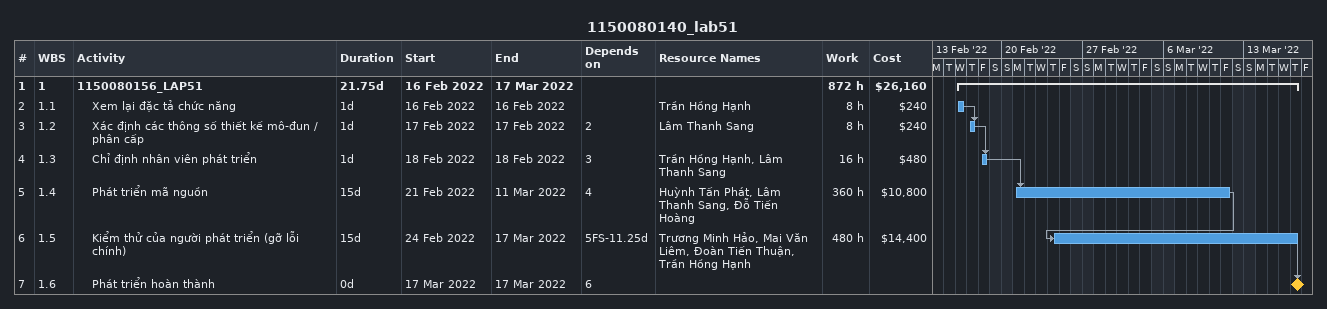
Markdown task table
1150080140_lab51

| ID | WBS | Task | Duration | Start | Finish | Predecessors | Resources | Work (h) | Cost ($) |
|---|---|---|---|---|---|---|---|---|---|
| 1 | 1 | **1150080156_LAP51** | 21.75d | 2022-02-16 | 2022-03-17 |  |  | 872 | 26160 |
| 2 | 1.1 | Xem lại đặc tả chức năng | 1d | 2022-02-16 | 2022-02-16 |  | Trần Hồng Hạnh | 8 | 240 |
| 3 | 1.2 | Xác định các thông số thiết kế mô-đun / phân cấp | 1d | 2022-02-17 | 2022-02-17 | 2 | Lâm Thanh Sang | 8 | 240 |
| 4 | 1.3 | Chỉ định nhân viên phát triển | 1d | 2022-02-18 | 2022-02-18 | 3 | Trần Hồng Hạnh, Lâm Thanh Sang | 16 | 480 |
| 5 | 1.4 | Phát triển mã nguồn | 15d | 2022-02-21 | 2022-03-11 | 4 | Huỳnh Tấn Phát, Lâm Thanh Sang, Đỗ Tiến Hoàng | 360 | 10800 |
| 6 | 1.5 | Kiểm thử của người phát triển (gỡ lỗi chính) | 15d | 2022-02-24 | 2022-03-17 | 5FS-11.25d | Trương Minh Hảo, Mai Văn Liêm, Đoàn Tiến Thuận, Trần Hồng Hạnh | 480 | 14400 |
| 7 | 1.6 | Phát triển hoàn thành | 0d | 2022-03-17 | 2022-03-17 | 6 |  |  |  |
